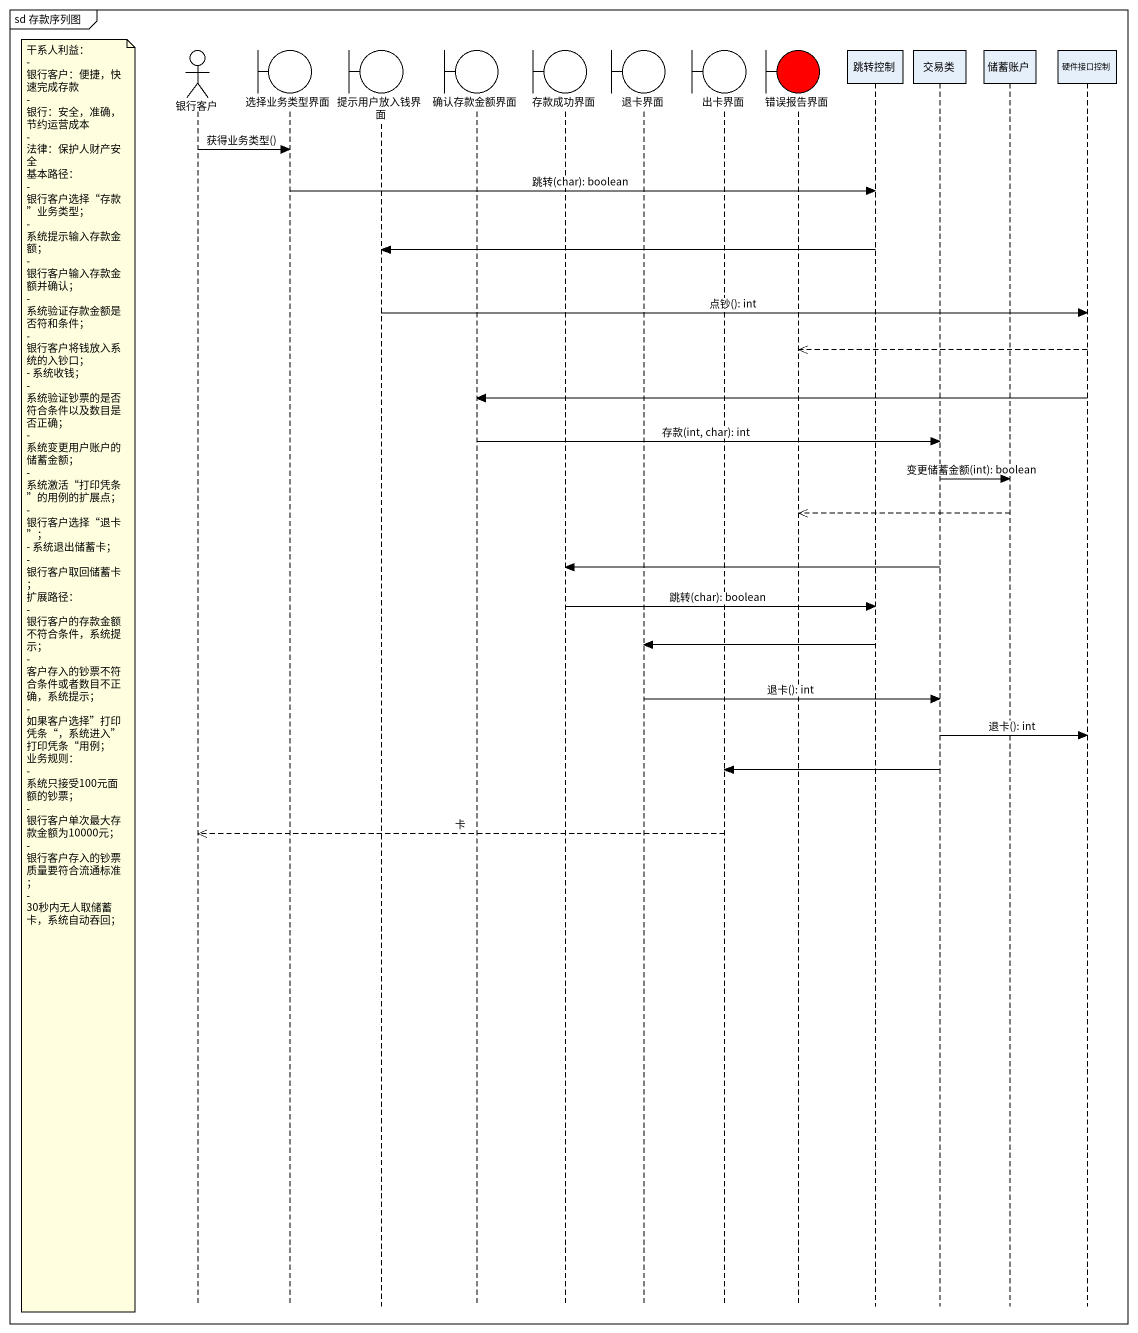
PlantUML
@startuml
mainframe sd 存款序列图
hide footbox
actor 银行客户
boundary 选择业务类型界面
boundary 提示用户放入钱界面
boundary 确认存款金额界面
boundary 存款成功界面
boundary 退卡界面
boundary 出卡界面
boundary 错误报告界面 #FF0000
participant 跳转控制
participant 交易类
participant 储蓄账户
participant 硬件接口控制

银行客户 -> 选择业务类型界面 : 获得业务类型()
选择业务类型界面 -> 跳转控制 : 跳转(char): boolean
跳转控制 -> 提示用户放入钱界面
提示用户放入钱界面 -> 硬件接口控制 : 点钞(): int
硬件接口控制 -->> 错误报告界面
硬件接口控制 -> 确认存款金额界面
确认存款金额界面 -> 交易类 : 存款(int, char): int
交易类 -> 储蓄账户 : 变更储蓄金额(int): boolean
储蓄账户 -->> 错误报告界面
交易类 -> 存款成功界面
存款成功界面 -> 跳转控制 : 跳转(char): boolean
跳转控制 -> 退卡界面
note left of 银行客户
  干系人利益：
  - 银行客户：便捷，快速完成存款
  - 银行：安全，准确，节约运营成本
  - 法律：保护人财产安全
  基本路径：
  - 银行客户选择“存款”业务类型；
  - 系统提示输入存款金额；
  - 银行客户输入存款金额并确认；
  - 系统验证存款金额是否符和条件；
  - 银行客户将钱放入系统的入钞口；
  - 系统收钱；
  - 系统验证钞票的是否符合条件以及数目是否正确；
  - 系统变更用户账户的储蓄金额；
  - 系统激活“打印凭条”的用例的扩展点；
  - 银行客户选择“退卡”；
  - 系统退出储蓄卡；
  - 银行客户取回储蓄卡；
  扩展路径：
  - 银行客户的存款金额不符合条件，系统提示；
  - 客户存入的钞票不符合条件或者数目不正确，系统提示；
  - 如果客户选择”打印凭条“，系统进入”打印凭条“用例；
  业务规则：
  - 系统只接受100元面额的钞票；
  - 银行客户单次最大存款金额为10000元；
  - 银行客户存入的钞票质量要符合流通标准；
  - 30秒内无人取储蓄卡，系统自动吞回；
end note
退卡界面 -> 交易类 : 退卡(): int
交易类 -> 硬件接口控制 : 退卡(): int
交易类 -> 出卡界面
出卡界面 -->> 银行客户 : 卡
@enduml
